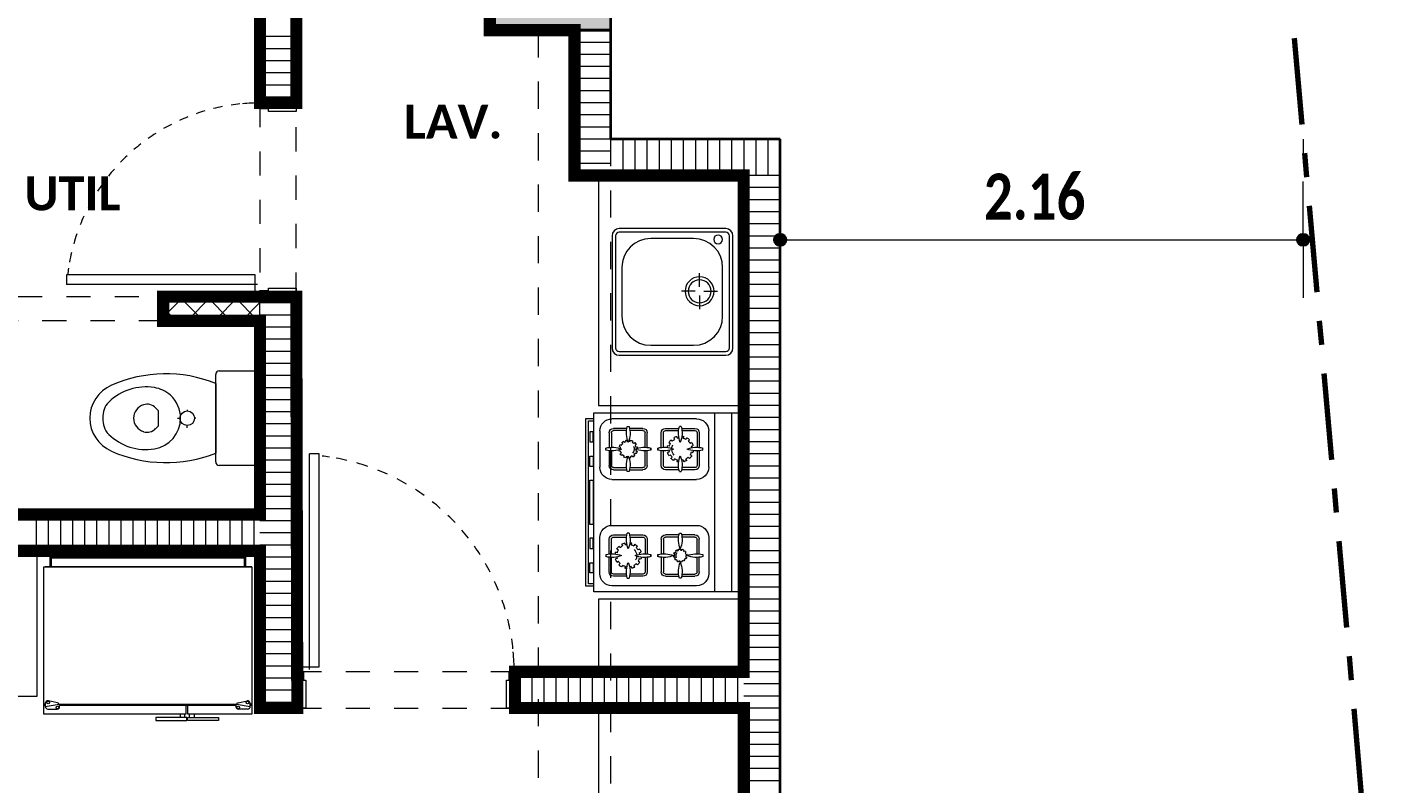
# Model space of a CAD drawing. Header units: metres. Extents: x -144 to 1000, y -717 to 29.
# Drawn here: x 751.24 to 756.86, y -552.38 to -549.25 of the extents above; entities that cross this region are included whole.
import ezdxf

# ---------------------------------------------------------------- set-up
doc = ezdxf.new("R2010")
doc.units = ezdxf.units.M
for name, pattern in [('Basculante', [0.11625, 0.075, -0.04125]), ('basculante modificado', [0.18, 0.1125, -0.0675]), ('Dash Dot 3_16_', [0.595313, 0.357187, -0.119063, 0, -0.119063]), ('Trazo', [0.45, 0.225, -0.225])]:
    doc.linetypes.add(name, pattern=pattern)
doc.layers.get('0').update_dxf_attribs({"color": 1})
doc.layers.add('00-MEDICION', color=30, linetype='Continuous')
for name, color, linetype, lineweight in [('A-ANNO-DIMS', 1, 'Continuous', 9), ('A-DETL', 1, 'Continuous', 9), ('A-DETL-GENF', 1, 'Continuous', 9), ('A-DETL-MEDM', 1, 'Continuous', 30), ('A-DOOR', 1, 'Continuous', 9), ('A-DOOR-FRAM', 1, 'Continuous', 9), ('A-DOOR-HDLN', 1, 'Trazo', 20), ('A-FLOR', 2, 'Continuous', 9), ('A-WALL', 4, 'Continuous', 9), ('G-ANNO-TEXT', 2, 'Continuous', 9), ('G-IMPT', 1, 'Continuous', 9), ('I-FURN', 2, 'Continuous', 9), ('P-SANR-FIXT', 1, 'Continuous', 9), ('S-COLS', 7, 'Continuous', 9)]:
    doc.layers.add(name, color=color, linetype=linetype, lineweight=lineweight)
doc.layers.add('A-WALL-PATT', color=7, linetype='Continuous', lineweight=35, true_color=0x9c9c9c)
doc.styles.add('Calibri_B', font='calibrib.ttf', dxfattribs={"height": 0.165})
doc.styles.add('Calibri_B_7', font='calibrib.ttf', dxfattribs={"width": 0.8, "height": 0.18})

# ---------------------------------------------------------------- blocks, each defined once
blk = doc.blocks.new('ESTUFA TIPO - 13-estufa_dwg-319792-Nivel 13')
at = {"layer": 'G-IMPT'}
for p, q in [((-2234.0276, 503.5424), (-2234.0276, 504.2824)), ((-2233.957, 503.5424), (-2233.957, 504.2824)), ((-2233.882, 504.2574), (-2233.532, 504.2574)), ((-2233.932, 504.0574), (-2233.932, 504.2074)), ((-2233.8932, 504.1999), (-2233.8932, 504.1391)), ((-2233.8842, 504.1999), (-2233.8842, 504.1398)), ((-2233.8201, 504.2179), (-2233.8752, 504.2179)), ((-2233.8214, 504.2089), (-2233.8752, 504.2089)), ((-2233.8417, 504.1795), (-2233.8378, 504.1728)), ((-2233.8266, 504.1775), (-2233.8286, 504.1849)), ((-2233.8184, 504.2253), (-2233.8106, 504.2253)), ((-2233.7537, 504.2179), (-2233.8089, 504.2179)), ((-2233.7537, 504.2089), (-2233.8076, 504.2089)), ((-2233.8024, 504.1775), (-2233.8004, 504.1849)), ((-2233.7873, 504.1795), (-2233.7912, 504.1728)), ((-2233.7447, 504.1398), (-2233.7447, 504.1999)), ((-2233.7357, 504.1391), (-2233.7357, 504.1999)), ((-2233.6782, 504.1391), (-2233.6782, 504.1999)), ((-2233.6692, 504.1398), (-2233.6692, 504.1999)), ((-2233.6602, 504.2179), (-2233.6051, 504.2179)), ((-2233.6602, 504.2089), (-2233.6064, 504.2089)), ((-2233.5956, 504.2253), (-2233.6034, 504.2253)), ((-2233.5939, 504.2179), (-2233.5387, 504.2179)), ((-2233.5926, 504.2089), (-2233.5387, 504.2089)), ((-2233.5297, 504.1999), (-2233.5297, 504.1398)), ((-2233.5207, 504.1999), (-2233.5207, 504.1391)), ((-2233.482, 504.2074), (-2233.482, 504.0574)), ((-2233.9074, 504.1285), (-2233.9074, 504.1363)), ((-2233.8932, 504.1257), (-2233.8932, 504.0649)), ((-2233.8842, 504.125), (-2233.8842, 504.0649)), ((-2233.8596, 504.1445), (-2233.867, 504.1465)), ((-2233.8596, 504.1204), (-2233.867, 504.1184)), ((-2233.8615, 504.1596), (-2233.8549, 504.1558)), ((-2233.8475, 504.1654), (-2233.8529, 504.1708)), ((-2233.7815, 504.1654), (-2233.7761, 504.1708)), ((-2233.7675, 504.1596), (-2233.7741, 504.1558)), ((-2233.7694, 504.1445), (-2233.762, 504.1465)), ((-2233.7694, 504.1204), (-2233.762, 504.1184)), ((-2233.7447, 504.0649), (-2233.7447, 504.125)), ((-2233.7357, 504.0649), (-2233.7357, 504.1257)), ((-2233.6782, 504.0649), (-2233.6782, 504.1257)), ((-2233.6692, 504.0649), (-2233.6692, 504.125)), ((-2233.631, 504.1409), (-2233.6362, 504.1423)), ((-2233.631, 504.124), (-2233.6362, 504.1226)), ((-2233.6324, 504.1514), (-2233.6278, 504.1488)), ((-2233.6226, 504.1555), (-2233.6264, 504.1593)), ((-2233.6185, 504.1654), (-2233.6158, 504.1607)), ((-2233.608, 504.164), (-2233.6093, 504.1692)), ((-2233.591, 504.164), (-2233.5897, 504.1692)), ((-2233.5805, 504.1654), (-2233.5832, 504.1607)), ((-2233.5764, 504.1555), (-2233.5726, 504.1593)), ((-2233.5666, 504.1514), (-2233.5712, 504.1488)), ((-2233.568, 504.1409), (-2233.5628, 504.1423)), ((-2233.568, 504.124), (-2233.5628, 504.1226)), ((-2233.5297, 504.125), (-2233.5297, 504.0649)), ((-2233.5207, 504.1257), (-2233.5207, 504.0649)), ((-2233.5066, 504.1285), (-2233.5066, 504.1363)), ((-2233.8615, 504.1053), (-2233.8549, 504.1091)), ((-2233.8475, 504.0994), (-2233.8529, 504.094)), ((-2233.8417, 504.0854), (-2233.8378, 504.092)), ((-2233.8266, 504.0874), (-2233.8286, 504.08)), ((-2233.8024, 504.0874), (-2233.8004, 504.08)), ((-2233.7873, 504.0854), (-2233.7912, 504.092)), ((-2233.7815, 504.0994), (-2233.7761, 504.094)), ((-2233.7675, 504.1053), (-2233.7741, 504.1091)), ((-2233.6324, 504.1134), (-2233.6278, 504.1161)), ((-2233.6226, 504.1093), (-2233.6264, 504.1055)), ((-2233.6185, 504.0995), (-2233.6158, 504.1041)), ((-2233.608, 504.1009), (-2233.6093, 504.0957)), ((-2233.591, 504.1009), (-2233.5897, 504.0957)), ((-2233.5805, 504.0995), (-2233.5832, 504.1041)), ((-2233.5764, 504.1093), (-2233.5726, 504.1055)), ((-2233.5666, 504.1134), (-2233.5712, 504.1161)), ((-2233.532, 504.0074), (-2233.882, 504.0074)), ((-2233.8752, 504.0559), (-2233.8214, 504.0559)), ((-2233.8752, 504.0469), (-2233.8201, 504.0469)), ((-2233.8106, 504.0396), (-2233.8184, 504.0396)), ((-2233.8089, 504.0469), (-2233.7537, 504.0469)), ((-2233.8076, 504.0559), (-2233.7537, 504.0559)), ((-2233.6064, 504.0559), (-2233.6602, 504.0559)), ((-2233.6051, 504.0469), (-2233.6602, 504.0469)), ((-2233.6034, 504.0396), (-2233.5956, 504.0396)), ((-2233.5387, 504.0469), (-2233.5939, 504.0469)), ((-2233.5387, 504.0559), (-2233.5926, 504.0559)), ((-2233.532, 503.8174), (-2233.882, 503.8174)), ((-2233.8106, 503.7853), (-2233.8184, 503.7853)), ((-2233.6034, 503.7853), (-2233.5956, 503.7853)), ((-2233.932, 503.7674), (-2233.932, 503.6174)), ((-2233.8932, 503.6991), (-2233.8932, 503.7599)), ((-2233.8842, 503.6998), (-2233.8842, 503.7599)), ((-2233.8752, 503.7779), (-2233.8201, 503.7779)), ((-2233.8752, 503.7689), (-2233.8214, 503.7689)), ((-2233.8089, 503.7779), (-2233.7537, 503.7779)), ((-2233.8076, 503.7689), (-2233.7537, 503.7689)), ((-2233.7447, 503.7599), (-2233.7447, 503.6998)), ((-2233.7357, 503.7599), (-2233.7357, 503.6991)), ((-2233.6782, 503.7599), (-2233.6782, 503.6991)), ((-2233.6692, 503.7599), (-2233.6692, 503.6998)), ((-2233.6051, 503.7779), (-2233.6602, 503.7779)), ((-2233.6064, 503.7689), (-2233.6602, 503.7689)), ((-2233.6325, 503.7254), (-2233.6379, 503.7308)), ((-2233.6267, 503.7395), (-2233.6228, 503.7328)), ((-2233.6116, 503.7375), (-2233.6136, 503.7449)), ((-2233.5387, 503.7779), (-2233.5939, 503.7779)), ((-2233.5387, 503.7689), (-2233.5926, 503.7689)), ((-2233.5874, 503.7375), (-2233.5854, 503.7449)), ((-2233.5723, 503.7395), (-2233.5762, 503.7328)), ((-2233.5665, 503.7254), (-2233.5611, 503.7308)), ((-2233.5297, 503.6998), (-2233.5297, 503.7599)), ((-2233.5207, 503.6991), (-2233.5207, 503.7599)), ((-2233.482, 503.6174), (-2233.482, 503.7674)), ((-2233.9074, 503.6963), (-2233.9074, 503.6885)), ((-2233.8932, 503.6249), (-2233.8932, 503.6857)), ((-2233.8842, 503.6249), (-2233.8842, 503.685)), ((-2233.8417, 503.6924), (-2233.8378, 503.6924)), ((-2233.837, 503.6985), (-2233.8407, 503.6995)), ((-2233.837, 503.6864), (-2233.8407, 503.6854)), ((-2233.838, 503.706), (-2233.8347, 503.7041)), ((-2233.838, 503.6788), (-2233.8347, 503.6808)), ((-2233.831, 503.7089), (-2233.8337, 503.7116)), ((-2233.831, 503.6759), (-2233.8337, 503.6732)), ((-2233.8281, 503.7159), (-2233.8262, 503.7126)), ((-2233.8281, 503.6689), (-2233.8262, 503.6722)), ((-2233.8205, 503.715), (-2233.8215, 503.7187)), ((-2233.8145, 503.7196), (-2233.8145, 503.7158)), ((-2233.8085, 503.715), (-2233.8075, 503.7187)), ((-2233.8009, 503.7159), (-2233.8028, 503.7126)), ((-2233.8009, 503.6689), (-2233.8028, 503.6722)), ((-2233.798, 503.7089), (-2233.7953, 503.7116)), ((-2233.798, 503.6759), (-2233.7953, 503.6732)), ((-2233.791, 503.706), (-2233.7943, 503.7041)), ((-2233.791, 503.6788), (-2233.7943, 503.6808)), ((-2233.792, 503.6985), (-2233.7883, 503.6995)), ((-2233.792, 503.6864), (-2233.7883, 503.6854)), ((-2233.7873, 503.6924), (-2233.7912, 503.6924)), ((-2233.7447, 503.685), (-2233.7447, 503.6249)), ((-2233.7357, 503.6857), (-2233.7357, 503.6249)), ((-2233.6782, 503.6857), (-2233.6782, 503.6249)), ((-2233.6692, 503.685), (-2233.6692, 503.6249)), ((-2233.6446, 503.7045), (-2233.652, 503.7065)), ((-2233.6446, 503.6804), (-2233.652, 503.6784)), ((-2233.6465, 503.7196), (-2233.6399, 503.7158)), ((-2233.5525, 503.7196), (-2233.5591, 503.7158)), ((-2233.5544, 503.7045), (-2233.547, 503.7065)), ((-2233.5544, 503.6804), (-2233.547, 503.6784)), ((-2233.5297, 503.6249), (-2233.5297, 503.685)), ((-2233.5207, 503.6249), (-2233.5207, 503.6857)), ((-2233.5066, 503.6963), (-2233.5066, 503.6885)), ((-2233.8214, 503.6159), (-2233.8752, 503.6159)), ((-2233.8205, 503.6699), (-2233.8215, 503.6662)), ((-2233.8145, 503.6653), (-2233.8145, 503.6691)), ((-2233.8085, 503.6699), (-2233.8075, 503.6662)), ((-2233.7537, 503.6159), (-2233.8076, 503.6159)), ((-2233.6602, 503.6159), (-2233.6064, 503.6159)), ((-2233.6465, 503.6653), (-2233.6399, 503.6691)), ((-2233.6325, 503.6594), (-2233.6379, 503.654)), ((-2233.6267, 503.6454), (-2233.6228, 503.652)), ((-2233.6116, 503.6474), (-2233.6136, 503.64)), ((-2233.5926, 503.6159), (-2233.5387, 503.6159)), ((-2233.5874, 503.6474), (-2233.5854, 503.64)), ((-2233.5723, 503.6454), (-2233.5762, 503.652)), ((-2233.5665, 503.6594), (-2233.5611, 503.654)), ((-2233.5525, 503.6653), (-2233.5591, 503.6691)), ((-2233.882, 503.5674), (-2233.532, 503.5674)), ((-2233.8201, 503.6069), (-2233.8752, 503.6069)), ((-2233.8184, 503.5996), (-2233.8106, 503.5996)), ((-2233.7537, 503.6069), (-2233.8089, 503.6069)), ((-2233.6602, 503.6069), (-2233.6051, 503.6069)), ((-2233.5956, 503.5996), (-2233.6034, 503.5996)), ((-2233.5939, 503.6069), (-2233.5387, 503.6069))]:
    blk.add_line(p, q, dxfattribs=at)
at = {"layer": 'G-IMPT', "flags": 128}
for points in [[(-2234.057, 504.2824), (-2234.057, 503.5424), (-2233.457, 503.5424), (-2233.457, 504.2824)], [(-2233.4538, 504.1621), (-2233.4538, 504.2041), (-2233.4404, 504.2041), (-2233.4404, 504.1621)], [(-2233.7216, 504.1363), (-2233.7216, 504.1285)], [(-2233.6924, 504.1363), (-2233.6924, 504.1285)], [(-2233.4538, 504.1027), (-2233.4538, 504.0608), (-2233.4404, 504.0608), (-2233.4404, 504.1027)], [(-2233.4543, 504.0034), (-2233.4543, 503.8215), (-2233.4409, 503.8215), (-2233.4409, 504.0034)], [(-2233.4538, 503.7221), (-2233.4538, 503.7641), (-2233.4404, 503.7641), (-2233.4404, 503.7221)], [(-2233.7216, 503.6963), (-2233.7216, 503.6885)], [(-2233.6924, 503.6885), (-2233.6924, 503.6963)], [(-2233.4538, 503.6627), (-2233.4538, 503.6208), (-2233.4404, 503.6208), (-2233.4404, 503.6627)]]:
    blk.add_lwpolyline(points, close=True, dxfattribs=at)
for points in [[(-2233.457, 503.5664), (-2233.4247, 503.5664), (-2233.4247, 504.2584), (-2233.457, 504.2584)], [(-2233.457, 503.5764), (-2233.4347, 503.5764), (-2233.4347, 504.2484), (-2233.457, 504.2484)]]:
    blk.add_lwpolyline(points, dxfattribs=at)
at = {"layer": 'G-IMPT'}
for centre, radius, start, end in [((-2233.882, 504.2074), 0.05, 90, 180), ((-2233.532, 504.2074), 0.05, 360, 90), ((-2233.8752, 504.1999), 0.018, 90, 180), ((-2233.8752, 504.1999), 0.009, 90, 180), ((-2233.8145, 504.1324), 0.0543, 120, 135), ((-2233.8145, 504.1324), 0.0467, 105, 120), ((-2233.8145, 504.1324), 0.0543, 97.1393, 105), ((-2233.7205, 504.1985), 0.1015, 164.6884, 202.146), ((-2233.9085, 504.1985), 0.1015, 337.854, 15.3116), ((-2233.8145, 504.1324), 0.0467, 75, 83.1767), ((-2233.8145, 504.1324), 0.0543, 60, 75), ((-2233.7537, 504.1999), 0.018, 0, 90), ((-2233.7537, 504.1999), 0.009, 0, 90), ((-2233.6602, 504.1999), 0.018, 90, 180), ((-2233.6602, 504.1999), 0.009, 90, 180), ((-2233.5055, 504.1985), 0.1015, 164.6884, 202.146), ((-2233.6935, 504.1985), 0.1015, 337.854, 15.3116), ((-2233.5387, 504.1999), 0.018, 0, 90), ((-2233.5387, 504.1999), 0.009, 0, 90), ((-2233.8806, 504.0385), 0.1015, 67.854, 105.3116), ((-2233.8806, 504.2264), 0.1015, 254.6884, 292.146), ((-2233.8145, 504.1324), 0.0543, 187.1393, 195), ((-2233.8145, 504.1324), 0.0543, 150, 165), ((-2233.8145, 504.1324), 0.0467, 165, 173.1767), ((-2233.8145, 504.1324), 0.0467, 195, 210), ((-2233.8145, 504.1324), 0.0467, 135, 150), ((-2233.8145, 504.1324), 0.0467, 45, 60), ((-2233.8145, 504.1324), 0.0351, 315, 355.75), ((-2233.7484, 504.0385), 0.1015, 74.6884, 112.146), ((-2233.7484, 504.0385), 0.1015, 74.6884, 112.146), ((-2233.7484, 504.2264), 0.1015, 247.854, 285.3116), ((-2233.7484, 504.2264), 0.1015, 247.854, 285.3116), ((-2233.8145, 504.1324), 0.0351, 4.25, 30), ((-2233.8145, 504.1324), 0.0543, 30, 45), ((-2233.8145, 504.1324), 0.0467, 15, 30), ((-2233.8145, 504.1324), 0.0467, 345, 353.1767), ((-2233.8145, 504.1324), 0.0543, 7.1393, 15), ((-2233.6656, 504.0385), 0.1015, 67.854, 105.3116), ((-2233.6656, 504.0385), 0.1015, 67.854, 105.3116), ((-2233.6656, 504.2264), 0.1015, 254.6884, 292.146), ((-2233.6656, 504.2264), 0.1015, 254.6884, 292.146), ((-2233.5995, 504.1324), 0.038, 165, 174.7459), ((-2233.5995, 504.1324), 0.038, 195, 210), ((-2233.5995, 504.1324), 0.038, 135, 150), ((-2233.5995, 504.1324), 0.0327, 183.1677, 195), ((-2233.5995, 504.1324), 0.0327, 150, 165), ((-2233.5995, 504.1324), 0.0245, 150, 225), ((-2233.5995, 504.1324), 0.0327, 120, 135), ((-2233.5995, 504.1324), 0.038, 105, 120), ((-2233.5995, 504.1324), 0.0327, 93.1677, 105), ((-2233.5995, 504.1324), 0.038, 75, 84.7459), ((-2233.5995, 504.1324), 0.0327, 60, 75), ((-2233.5995, 504.1324), 0.038, 45, 60), ((-2233.5995, 504.1324), 0.0327, 30, 45), ((-2233.5334, 504.0385), 0.1015, 74.6884, 112.146), ((-2233.5334, 504.2264), 0.1015, 247.854, 285.3116), ((-2233.5995, 504.1324), 0.0327, 330, 345), ((-2233.5995, 504.1324), 0.0327, 3.1677, 15), ((-2233.5995, 504.1324), 0.038, 15, 30), ((-2233.5995, 504.1324), 0.038, 345, 354.7459), ((-2233.8752, 504.0649), 0.018, 180, 270), ((-2233.8752, 504.0649), 0.009, 180, 270), ((-2233.8145, 504.1324), 0.0543, 210, 225), ((-2233.8145, 504.1324), 0.0467, 225, 240), ((-2233.8145, 504.1324), 0.0543, 240, 255), ((-2233.8145, 504.1324), 0.0467, 255, 263.1767), ((-2233.7205, 504.0663), 0.1015, 157.854, 195.3116), ((-2233.9085, 504.0663), 0.1015, 344.6884, 22.146), ((-2233.8145, 504.1324), 0.0543, 277.1393, 285), ((-2233.8145, 504.1324), 0.0467, 285, 300), ((-2233.8145, 504.1324), 0.0543, 300, 315), ((-2233.8145, 504.1324), 0.0467, 315, 330), ((-2233.8145, 504.1324), 0.0543, 330, 345), ((-2233.7537, 504.0649), 0.018, 270, 0), ((-2233.7537, 504.0649), 0.009, 270, 0), ((-2233.6602, 504.0649), 0.018, 180, 270), ((-2233.6602, 504.0649), 0.009, 180, 270), ((-2233.5995, 504.1324), 0.0327, 210, 225), ((-2233.5995, 504.1324), 0.038, 225, 240), ((-2233.5995, 504.1324), 0.0327, 240, 255), ((-2233.5995, 504.1324), 0.038, 255, 264.7459), ((-2233.5055, 504.0663), 0.1015, 157.854, 195.3116), ((-2233.6935, 504.0663), 0.1015, 344.6884, 22.146), ((-2233.5995, 504.1324), 0.0327, 273.1677, 285), ((-2233.5995, 504.1324), 0.038, 285, 300), ((-2233.5995, 504.1324), 0.0327, 300, 315), ((-2233.5995, 504.1324), 0.038, 315, 330), ((-2233.5387, 504.0649), 0.009, 270, 360), ((-2233.5387, 504.0649), 0.018, 270, 0), ((-2233.882, 504.0574), 0.05, 180, 270), ((-2233.532, 504.0574), 0.05, 270, 0), ((-2233.882, 503.7674), 0.05, 90, 180), ((-2233.7205, 503.7585), 0.1015, 164.6884, 202.146), ((-2233.9085, 503.7585), 0.1015, 337.854, 15.3116), ((-2233.5055, 503.7585), 0.1015, 164.6884, 202.146), ((-2233.6935, 503.7585), 0.1015, 337.854, 15.3116), ((-2233.532, 503.7674), 0.05, 360, 90), ((-2233.8752, 503.7599), 0.018, 90, 180), ((-2233.8752, 503.7599), 0.009, 90, 180), ((-2233.7537, 503.7599), 0.018, 0, 90), ((-2233.7537, 503.7599), 0.009, 0, 90), ((-2233.6602, 503.7599), 0.018, 90, 180), ((-2233.6602, 503.7599), 0.009, 90, 180), ((-2233.5995, 503.6924), 0.0543, 120, 135), ((-2233.5995, 503.6924), 0.0467, 105, 120), ((-2233.5995, 503.6924), 0.0543, 97.1393, 105), ((-2233.5995, 503.6924), 0.0467, 75, 83.1767), ((-2233.5995, 503.6924), 0.0543, 60, 75), ((-2233.5995, 503.6924), 0.0467, 45, 60), ((-2233.5995, 503.6924), 0.0543, 30, 45), ((-2233.5387, 503.7599), 0.018, 0, 90), ((-2233.5387, 503.7599), 0.009, 0, 90), ((-2233.8806, 503.5985), 0.1015, 67.854, 105.3116), ((-2233.8806, 503.7864), 0.1015, 254.6884, 292.146), ((-2233.8145, 503.6924), 0.0272, 165, 180), ((-2233.8145, 503.6924), 0.0272, 195, 210), ((-2233.8145, 503.6924), 0.0272, 135, 150), ((-2233.8145, 503.6924), 0.0233, 180, 195), ((-2233.8145, 503.6924), 0.0233, 150, 165), ((-2233.8145, 503.6924), 0.0233, 210, 225), ((-2233.8145, 503.6924), 0.0272, 225, 240), ((-2233.8145, 503.6924), 0.0233, 120, 135), ((-2233.8145, 503.6924), 0.0272, 105, 120), ((-2233.8145, 503.6924), 0.0233, 240, 255), ((-2233.8145, 503.6924), 0.0233, 90, 105), ((-2233.8145, 503.6924), 0.0272, 75, 90), ((-2233.8145, 503.6924), 0.0233, 60, 75), ((-2233.8145, 503.6924), 0.0233, 300, 315), ((-2233.8145, 503.6924), 0.0175, 330, 45), ((-2233.8145, 503.6924), 0.0272, 45, 60), ((-2233.8145, 503.6924), 0.0233, 30, 45), ((-2233.8145, 503.6924), 0.0272, 315, 330), ((-2233.8145, 503.6924), 0.0233, 330, 345), ((-2233.8145, 503.6924), 0.0233, 360, 15), ((-2233.8145, 503.6924), 0.0272, 15, 30), ((-2233.8145, 503.6924), 0.0272, 345, 360), ((-2233.7484, 503.5985), 0.1015, 74.6884, 112.146), ((-2233.7484, 503.5985), 0.1015, 74.6884, 112.146), ((-2233.7484, 503.7864), 0.1015, 247.854, 285.3116), ((-2233.7484, 503.7864), 0.1015, 247.854, 285.3116), ((-2233.6656, 503.5985), 0.1015, 67.854, 105.3116), ((-2233.6656, 503.5985), 0.1015, 67.854, 105.3116), ((-2233.6656, 503.7864), 0.1015, 254.6884, 292.146), ((-2233.6656, 503.7864), 0.1015, 254.6884, 292.146), ((-2233.5995, 503.6924), 0.0543, 187.1393, 195), ((-2233.5995, 503.6924), 0.0543, 150, 165), ((-2233.5995, 503.6924), 0.0467, 165, 173.1767), ((-2233.5995, 503.6924), 0.0467, 195, 210), ((-2233.5995, 503.6924), 0.0467, 135, 150), ((-2233.5995, 503.6924), 0.0351, 135, 175.75), ((-2233.5995, 503.6924), 0.0351, 184.25, 210), ((-2233.5334, 503.5985), 0.1015, 74.6884, 112.146), ((-2233.5334, 503.7864), 0.1015, 247.854, 285.3116), ((-2233.5995, 503.6924), 0.0467, 15, 30), ((-2233.5995, 503.6924), 0.0467, 345, 353.1767), ((-2233.5995, 503.6924), 0.0543, 330, 345), ((-2233.5995, 503.6924), 0.0543, 7.1393, 15), ((-2233.882, 503.6174), 0.05, 180, 270), ((-2233.8752, 503.6249), 0.018, 180, 270), ((-2233.8752, 503.6249), 0.009, 180, 270), ((-2233.7205, 503.6263), 0.1015, 157.854, 195.3116), ((-2233.8145, 503.6924), 0.0272, 255, 270), ((-2233.8145, 503.6924), 0.0233, 270, 285), ((-2233.9085, 503.6263), 0.1015, 344.6884, 22.146), ((-2233.8145, 503.6924), 0.0272, 285, 300), ((-2233.7537, 503.6249), 0.009, 270, 0), ((-2233.7537, 503.6249), 0.018, 270, 360), ((-2233.6602, 503.6249), 0.018, 180, 270), ((-2233.6602, 503.6249), 0.009, 180, 270), ((-2233.5995, 503.6924), 0.0543, 210, 225), ((-2233.5995, 503.6924), 0.0467, 225, 240), ((-2233.5995, 503.6924), 0.0543, 240, 255), ((-2233.5995, 503.6924), 0.0467, 255, 263.1767), ((-2233.5055, 503.6263), 0.1015, 157.854, 195.3116), ((-2233.6935, 503.6263), 0.1015, 344.6884, 22.146), ((-2233.5995, 503.6924), 0.0543, 277.1393, 285), ((-2233.5995, 503.6924), 0.0467, 285, 300), ((-2233.5995, 503.6924), 0.0543, 300, 315), ((-2233.5995, 503.6924), 0.0467, 315, 330), ((-2233.5387, 503.6249), 0.018, 270, 360), ((-2233.5387, 503.6249), 0.009, 270, 0), ((-2233.532, 503.6174), 0.05, 270, 0)]:
    blk.add_arc(centre, radius, start, end, dxfattribs=at)
blk = doc.blocks.new('F')
at = {"layer": 'S-COLS', "true_color": 0x5b5b5b}
h = blk.add_hatch(color=251, dxfattribs=at)
h.paths.add_polyline_path([(737.9091, -511.6194), (738.4091, -511.6194), (738.4091, -510.7194), (737.9091, -510.7194), (737.9091, -511.4434)])
h.paths.add_polyline_path([(756.2089, -511.6194), (756.2089, -510.7194), (755.7089, -510.7194), (755.7089, -511.6194), (756.1555, -511.6194)])
h.paths.add_polyline_path([(746.1091, -511.6194), (746.1091, -510.7194), (745.6091, -510.7194), (745.6091, -511.6194)])
h.paths.add_polyline_path([(737.9701, -503.9194), (738.409, -503.9194), (738.409, -503.2194), (737.909, -503.2194), (737.909, -503.9194)])
h.paths.add_polyline_path([(751.9092, -503.9194), (752.4092, -503.9194), (752.409, -500.7694), (751.9092, -500.7694), (751.9092, -503.7694)])
h.paths.add_polyline_path([(755.8092, -503.9194), (756.2092, -503.9194), (756.2092, -503.2194), (755.8092, -503.2194), (755.8092, -503.737)])
h.paths.add_polyline_path([(741.8089, -503.9194), (743.8091, -503.9194), (743.8087, -503.4194), (742.1089, -503.4194), (742.1089, -501.2694), (743.8092, -501.2694), (743.8092, -500.7694), (741.8089, -500.7694), (741.8089, -503.7722)])
h.paths.add_polyline_path([(746.1091, -503.9194), (746.1091, -503.0194), (745.6091, -503.0194), (745.6091, -503.9194), (745.7591, -503.9194)])
h.paths.add_polyline_path([(745.6092, -501.6694), (746.1092, -501.6694), (746.1092, -500.7694), (745.6092, -500.7694), (745.6092, -500.8094)])
h.paths.add_polyline_path([(737.9089, -501.4694), (738.4089, -501.4694), (738.4089, -500.7684), (737.9089, -500.7684), (737.9089, -500.8434)])
h.paths.add_polyline_path([(756.2091, -501.4694), (756.2092, -501.4694), (756.2091, -500.7684), (755.8092, -500.7694), (755.8092, -501.4694), (756.0848, -501.4694)])
h.paths.add_polyline_path([(745.6841, -492.7694), (746.1091, -492.7694), (746.1091, -491.8694), (745.6091, -491.8694), (745.6091, -492.7694)])
h.paths.add_polyline_path([(756.2091, -492.7694), (756.2091, -491.8694), (755.7091, -491.8694), (755.7091, -492.7694), (756.1341, -492.7694)])
h.paths.add_polyline_path([(739.0091, -492.1694), (739.0091, -491.6694), (738.1091, -491.6694), (738.1091, -492.1694), (738.6028, -492.1694)])
at = {"layer": 'A-DETL', "color": 7, "linetype": 'Dash Dot 3_16_', "lineweight": 70}
blk.add_line((758.6042, -487.9542), (761.0046, -515.028), dxfattribs=at)
at = {"layer": 'A-DETL', "color": 7, "linetype": 'basculante modificado'}
for p, q in [((755.9091, -492.7694), (755.9091, -500.7684)), ((756.2091, -500.7684), (756.2091, -492.7694))]:
    blk.add_line(p, q, dxfattribs=at)
at = {"layer": 'A-DETL', "color": 253, "true_color": 0xb6b6b6}
blk.add_line((759.071, -493.2194), (759.071, -493.3194), dxfattribs=at)
at = {"layer": 'A-DETL-GENF', "linetype": 'Basculante'}
for p, q in [((754.9091, -493.0697), (754.7591, -493.0697)), ((754.7591, -493.0697), (754.7591, -493.8697)), ((754.9091, -493.8697), (754.9091, -493.0697)), ((753.5591, -493.8697), (754.3591, -493.8697)), ((754.7591, -493.8697), (754.9091, -493.8697)), ((754.3591, -493.9697), (753.5591, -493.9697)), ((754.9135, -495.4194), (754.9135, -495.5694)), ((755.8135, -495.4194), (754.9135, -495.4194)), ((755.8135, -495.5694), (755.8135, -495.4194)), ((754.9135, -495.5694), (755.8135, -495.5694))]:
    blk.add_line(p, q, dxfattribs=at)
at = {"layer": 'A-DETL-MEDM'}
blk.add_line((754.3591, -493.8697), (754.3591, -493.9697), dxfattribs=at)
at = {"layer": 'A-DOOR', "lineweight": 15}
for p, q in [((753.9591, -493.7797), (753.9591, -493.8197)), ((754.7391, -493.7797), (753.9591, -493.7797)), ((754.7391, -493.8547), (754.7391, -493.7797)), ((754.7491, -493.8197), (753.9591, -493.8197)), ((754.7491, -493.8547), (754.7391, -493.8547)), ((754.7491, -493.8697), (754.7491, -493.8547)), ((755.0035, -494.5194), (754.9635, -494.5194)), ((754.9635, -495.4094), (754.9635, -494.5194)), ((755.0035, -495.3994), (755.0035, -494.5194)), ((754.9285, -495.3994), (755.0035, -495.3994)), ((754.9285, -495.4094), (754.9285, -495.3994)), ((754.9135, -495.4094), (754.9285, -495.4094))]:
    blk.add_line(p, q, dxfattribs=at)
at = {"layer": 'A-DOOR'}
for p, q in [((754.7591, -493.8697), (754.9091, -493.8697)), ((754.9135, -495.4194), (754.9135, -495.5694))]:
    blk.add_line(p, q, dxfattribs=at)
for centre, radius, start, end in [((754.7591, -493.8697), 0.8, 106.5629, 109.2191), ((754.7591, -493.8697), 0.8, 101.2538, 103.9081), ((754.7591, -493.8697), 0.8, 95.9429, 98.5991), ((754.7591, -493.8697), 0.8, 90, 95.1398), ((754.7591, -493.8697), 0.8, 117.2056, 119.8767), ((754.7591, -493.8697), 0.8, 111.8777, 114.5395), ((754.7591, -493.8697), 0.8, 122.5538, 125.2378), ((754.7591, -493.8697), 0.8, 127.9295, 130.6298), ((754.7591, -493.8697), 0.8, 133.3395, 136.0594), ((754.7591, -493.8697), 0.8, 138.7903, 141.5328), ((754.7591, -493.8697), 0.8, 144.2878, 147.0559), ((754.7591, -493.8697), 0.8, 149.8378, 152.634), ((754.7591, -493.8697), 0.8, 155.4451, 158.2717), ((754.7591, -493.8697), 0.8, 161.1143, 164.1684), ((754.7591, -493.8697), 0.8, 166.8489, 169.7418), ((754.7591, -493.8697), 0.8, 166.8489, 169.7418), ((754.7591, -493.8697), 0.8, 171.55, 173.5406), ((754.915, -495.4174), 0.8947, 81.55, 83.5406), ((754.915, -495.4174), 0.8947, 76.8489, 79.7418), ((754.915, -495.4174), 0.8947, 76.8489, 79.7418), ((754.915, -495.4174), 0.8947, 71.1143, 74.1684), ((754.915, -495.4174), 0.8947, 65.4451, 68.2717), ((754.915, -495.4174), 0.8947, 59.8378, 62.634), ((754.915, -495.4174), 0.8947, 54.2878, 57.0559), ((754.915, -495.4174), 0.8947, 48.7903, 51.5328), ((754.915, -495.4174), 0.8947, 43.3395, 46.0594), ((754.915, -495.4174), 0.8947, 37.9295, 40.6298), ((754.915, -495.4174), 0.8947, 32.5538, 35.2378), ((754.915, -495.4174), 0.8947, 27.2056, 29.8767), ((754.915, -495.4174), 0.8947, 21.8777, 24.5395), ((754.915, -495.4174), 0.8947, 16.5629, 19.2191), ((754.915, -495.4174), 0.8947, 11.2538, 13.9081), ((754.915, -495.4174), 0.8947, 5.9429, 8.5991), ((754.915, -495.4174), 0.8947, 0, 5.1398)]:
    blk.add_arc(centre, radius, start, end, dxfattribs=at)
at = {"layer": 'A-DOOR-FRAM', "lineweight": 15}
for p, q in [((754.7591, -493.0947), (754.7591, -493.0697)), ((754.7941, -493.0947), (754.7591, -493.0947)), ((754.7941, -493.1047), (754.7941, -493.0947)), ((754.9091, -493.1047), (754.7941, -493.1047)), ((754.9091, -493.0697), (754.9091, -493.1047)), ((754.7941, -493.8347), (754.9091, -493.8347)), ((754.7941, -493.8447), (754.7941, -493.8347)), ((754.9091, -493.8347), (754.9091, -493.8697)), ((754.7591, -493.8447), (754.7941, -493.8447)), ((754.7591, -493.8697), (754.7591, -493.8447)), ((754.9135, -495.4194), (754.9385, -495.4194)), ((754.9385, -495.4194), (754.9385, -495.4544)), ((754.9385, -495.4544), (754.9485, -495.4544)), ((754.9485, -495.4544), (754.9485, -495.5694)), ((755.7785, -495.4544), (755.7885, -495.4544)), ((755.7785, -495.5694), (755.7785, -495.4544)), ((755.7885, -495.4194), (755.8135, -495.4194)), ((755.7885, -495.4544), (755.7885, -495.4194)), ((754.9485, -495.5694), (754.9135, -495.5694)), ((755.8135, -495.5694), (755.7785, -495.5694))]:
    blk.add_line(p, q, dxfattribs=at)
at = {"layer": 'A-DOOR-HDLN'}
for p, q in [((754.9091, -493.0697), (754.7591, -493.0697)), ((755.8135, -495.5694), (755.8135, -495.4194))]:
    blk.add_line(p, q, dxfattribs=at)
at = {"layer": 'A-FLOR'}
for p, q in [((756.159, -493.3694), (756.159, -494.3194)), ((756.159, -494.3194), (756.759, -494.3194)), ((753.8385, -495.5197), (753.8385, -494.9197)), ((756.759, -495.1194), (756.159, -495.1194)), ((756.159, -495.1194), (756.159, -495.4194)), ((753.4591, -495.5197), (753.8385, -495.5197)), ((756.159, -495.5694), (756.159, -497.3194))]:
    blk.add_line(p, q, dxfattribs=at)
at = {"layer": 'A-WALL', "lineweight": 35}
for p, q in [((754.7591, -492.0197), (754.7591, -493.0697)), ((754.9091, -493.0697), (754.9091, -491.9947)), ((756.0591, -492.7694), (756.0591, -493.3694)), ((756.2091, -492.7694), (756.0591, -492.7694)), ((756.2091, -493.2194), (756.2091, -492.7694)), ((754.7591, -493.0697), (754.9091, -493.0697)), ((756.909, -493.2194), (756.2091, -493.2194)), ((756.909, -496.0194), (756.909, -493.2194)), ((756.0591, -493.3694), (756.759, -493.3694)), ((756.759, -493.3694), (756.759, -495.4194)), ((754.9091, -493.8697), (754.3591, -493.8697)), ((754.9091, -495.4194), (754.9091, -493.8697)), ((754.3591, -493.9697), (754.7591, -493.9697)), ((754.7591, -493.9697), (754.7591, -494.7697)), ((754.7591, -494.7697), (752.8591, -494.7697)), ((752.8591, -494.9197), (754.7591, -494.9197)), ((754.7591, -494.9197), (754.7591, -495.5694)), ((754.9135, -495.4194), (754.9091, -495.4194)), ((754.9135, -495.5694), (754.9135, -495.4194)), ((756.759, -495.4194), (755.8135, -495.4194)), ((755.8135, -495.4194), (755.8135, -495.5694)), ((754.7591, -495.5694), (754.9135, -495.5694)), ((755.8135, -495.5694), (756.759, -495.5694)), ((756.759, -495.5694), (756.759, -496.0194))]:
    blk.add_line(p, q, dxfattribs=at)
at = {"layer": 'A-WALL'}
blk.add_line((754.7591, -493.9697), (754.7591, -493.8697), dxfattribs=at)
at = {"layer": 'A-WALL-PATT', "color": 8, "lineweight": 5, "true_color": 0x727272}
for p, q in [((754.7591, -492.7945), (754.9091, -492.7945)), ((756.2091, -492.7695), (756.0591, -492.7695)), ((756.2091, -492.8195), (756.0591, -492.8195)), ((754.7591, -492.8445), (754.9091, -492.8445)), ((756.2091, -492.8695), (756.0591, -492.8695)), ((754.7591, -492.8945), (754.9091, -492.8945)), ((756.2091, -492.9195), (756.0591, -492.9195)), ((754.7591, -492.9445), (754.9091, -492.9445)), ((756.2091, -492.9695), (756.0591, -492.9695)), ((754.7591, -492.9945), (754.9091, -492.9945)), ((754.7591, -493.0445), (754.9091, -493.0445)), ((756.2091, -493.0195), (756.0591, -493.0195)), ((756.2091, -493.0695), (756.0591, -493.0695)), ((756.2091, -493.1195), (756.0591, -493.1195)), ((756.2091, -493.1695), (756.0591, -493.1695)), ((756.2091, -493.2195), (756.0591, -493.2195)), ((756.2091, -493.2695), (756.0591, -493.2695)), ((756.2587, -493.2194), (756.2587, -493.3694)), ((756.3087, -493.2194), (756.3087, -493.3694)), ((756.3587, -493.2194), (756.3587, -493.3694)), ((756.4087, -493.2194), (756.4087, -493.3694)), ((756.4587, -493.2194), (756.4587, -493.3694)), ((756.5087, -493.2194), (756.5087, -493.3694)), ((756.5587, -493.2194), (756.5587, -493.3694)), ((756.6087, -493.2194), (756.6087, -493.3694)), ((756.6587, -493.2194), (756.6587, -493.3694)), ((756.7087, -493.2194), (756.7087, -493.3694)), ((756.7587, -493.2194), (756.7587, -493.3694)), ((756.8087, -493.2194), (756.8087, -493.3694)), ((756.8587, -493.2194), (756.8587, -493.3694)), ((756.9087, -493.2194), (756.9087, -493.3694)), ((756.2091, -493.3195), (756.0591, -493.3195)), ((756.909, -493.3695), (756.759, -493.3695)), ((756.909, -493.4195), (756.759, -493.4195)), ((756.909, -493.4695), (756.759, -493.4695)), ((756.909, -493.5195), (756.759, -493.5195)), ((756.909, -493.5695), (756.759, -493.5695)), ((756.909, -493.6195), (756.759, -493.6195)), ((756.909, -493.6695), (756.759, -493.6695)), ((756.909, -493.7195), (756.759, -493.7195)), ((756.909, -493.7695), (756.759, -493.7695)), ((756.909, -493.8195), (756.759, -493.8195)), ((756.909, -493.8695), (756.759, -493.8695)), ((754.7591, -493.8945), (754.9091, -493.8945)), ((754.7591, -493.9445), (754.9091, -493.9445)), ((756.909, -493.9195), (756.759, -493.9195)), ((754.7591, -493.9945), (754.9091, -493.9945)), ((756.909, -493.9695), (756.759, -493.9695)), ((754.7591, -494.0445), (754.9091, -494.0445)), ((756.909, -494.0195), (756.759, -494.0195)), ((754.7591, -494.0945), (754.9091, -494.0945)), ((756.909, -494.0695), (756.759, -494.0695)), ((754.7591, -494.1445), (754.9091, -494.1445)), ((756.909, -494.1195), (756.759, -494.1195)), ((756.909, -494.1695), (756.759, -494.1695)), ((754.7591, -494.1945), (754.9091, -494.1945)), ((756.909, -494.2195), (756.759, -494.2195)), ((754.7591, -494.2445), (754.9091, -494.2445)), ((756.909, -494.2695), (756.759, -494.2695)), ((754.7591, -494.2945), (754.9091, -494.2945)), ((756.909, -494.3195), (756.759, -494.3195)), ((754.7591, -494.3445), (754.9091, -494.3445)), ((754.7591, -494.3945), (754.9091, -494.3945)), ((756.909, -494.3695), (756.759, -494.3695)), ((754.7591, -494.4445), (754.9091, -494.4445)), ((756.909, -494.4195), (756.759, -494.4195)), ((754.7591, -494.4945), (754.9091, -494.4945)), ((756.909, -494.4695), (756.759, -494.4695)), ((754.7591, -494.5445), (754.9091, -494.5445)), ((756.909, -494.5195), (756.759, -494.5195)), ((754.7591, -494.5945), (754.9091, -494.5945)), ((756.909, -494.5695), (756.759, -494.5695)), ((756.909, -494.6195), (756.759, -494.6195)), ((754.7591, -494.6445), (754.9091, -494.6445)), ((756.909, -494.6695), (756.759, -494.6695)), ((754.7591, -494.6945), (754.9091, -494.6945)), ((756.909, -494.7195), (756.759, -494.7195)), ((753.8341, -494.7697), (753.8341, -494.9197)), ((753.8841, -494.7697), (753.8841, -494.9197)), ((753.9341, -494.7697), (753.9341, -494.9197)), ((753.9841, -494.7697), (753.9841, -494.9197)), ((754.0341, -494.7697), (754.0341, -494.9197)), ((754.0841, -494.7697), (754.0841, -494.9197)), ((754.1341, -494.7697), (754.1341, -494.9197)), ((754.1841, -494.7697), (754.1841, -494.9197)), ((754.2341, -494.7697), (754.2341, -494.9197)), ((754.2841, -494.7697), (754.2841, -494.9197)), ((754.3341, -494.7697), (754.3341, -494.9197)), ((754.3841, -494.7697), (754.3841, -494.9197)), ((754.4341, -494.7697), (754.4341, -494.9197)), ((754.4841, -494.7697), (754.4841, -494.9197)), ((754.5341, -494.7697), (754.5341, -494.9197)), ((754.5841, -494.7697), (754.5841, -494.9197)), ((754.6341, -494.7697), (754.6341, -494.9197)), ((754.6841, -494.7697), (754.6841, -494.9197)), ((754.7341, -494.7697), (754.7341, -494.9197)), ((754.7591, -494.7445), (754.9091, -494.7445)), ((756.909, -494.7695), (756.759, -494.7695)), ((754.7591, -494.7945), (754.9091, -494.7945)), ((754.7591, -494.8445), (754.9091, -494.8445)), ((756.909, -494.8195), (756.759, -494.8195)), ((754.7591, -494.8945), (754.9091, -494.8945)), ((756.909, -494.8695), (756.759, -494.8695)), ((754.7591, -494.9445), (754.9091, -494.9445)), ((756.909, -494.9195), (756.759, -494.9195)), ((754.7591, -494.9945), (754.9091, -494.9945)), ((756.909, -494.9695), (756.759, -494.9695)), ((754.7591, -495.0445), (754.9091, -495.0445)), ((756.909, -495.0195), (756.759, -495.0195)), ((756.909, -495.0695), (756.759, -495.0695)), ((754.7591, -495.0945), (754.9091, -495.0945)), ((756.909, -495.1195), (756.759, -495.1195)), ((754.7591, -495.1445), (754.9091, -495.1445)), ((756.909, -495.1695), (756.759, -495.1695)), ((754.7591, -495.1945), (754.9091, -495.1945)), ((756.909, -495.2195), (756.759, -495.2195)), ((754.7591, -495.2445), (754.9091, -495.2445)), ((754.7591, -495.2945), (754.9091, -495.2945)), ((756.909, -495.2695), (756.759, -495.2695)), ((754.7591, -495.3445), (754.9091, -495.3445)), ((756.909, -495.3195), (756.759, -495.3195)), ((754.7591, -495.3945), (754.9091, -495.3945)), ((756.909, -495.3695), (756.759, -495.3695)), ((754.7591, -495.4445), (754.9091, -495.4445)), ((755.8337, -495.5694), (755.8337, -495.4194)), ((755.8837, -495.5694), (755.8837, -495.4194)), ((755.9337, -495.5694), (755.9337, -495.4194)), ((755.9837, -495.5694), (755.9837, -495.4194)), ((756.0337, -495.5694), (756.0337, -495.4194)), ((756.0837, -495.5694), (756.0837, -495.4194)), ((756.1337, -495.5694), (756.1337, -495.4194)), ((756.1837, -495.5694), (756.1837, -495.4194)), ((756.2337, -495.5694), (756.2337, -495.4194)), ((756.2837, -495.5694), (756.2837, -495.4194)), ((756.3337, -495.5694), (756.3337, -495.4194)), ((756.3837, -495.5694), (756.3837, -495.4194)), ((756.4337, -495.5694), (756.4337, -495.4194)), ((756.4837, -495.5694), (756.4837, -495.4194)), ((756.5337, -495.5694), (756.5337, -495.4194)), ((756.5837, -495.5694), (756.5837, -495.4194)), ((756.6337, -495.5694), (756.6337, -495.4194)), ((756.6837, -495.5694), (756.6837, -495.4194)), ((756.7337, -495.5694), (756.7337, -495.4194)), ((756.909, -495.4195), (756.759, -495.4195)), ((754.7591, -495.4945), (754.9091, -495.4945)), ((756.909, -495.4695), (756.759, -495.4695)), ((756.909, -495.5195), (756.759, -495.5195)), ((754.7591, -495.5445), (754.9091, -495.5445)), ((756.909, -495.5695), (756.759, -495.5695)), ((756.909, -495.6195), (756.759, -495.6195)), ((756.909, -495.6695), (756.759, -495.6695)), ((756.909, -495.7195), (756.759, -495.7195)), ((756.909, -495.7695), (756.759, -495.7695)), ((756.909, -495.8195), (756.759, -495.8195)), ((756.909, -495.8695), (756.759, -495.8695))]:
    blk.add_line(p, q, dxfattribs=at)
at = {"layer": 'A-WALL-PATT', "color": 8, "lineweight": 5, "true_color": 0x747474}
for p, q in [((754.3591, -493.9553), (754.4447, -493.8697)), ((754.5258, -493.9697), (754.4258, -493.8697)), ((754.4579, -493.9697), (754.5579, -493.8697)), ((754.6389, -493.9697), (754.5389, -493.8697)), ((754.571, -493.9697), (754.671, -493.8697)), ((754.752, -493.9697), (754.652, -493.8697)), ((754.4126, -493.9697), (754.3591, -493.9161)), ((754.6842, -493.9697), (754.7591, -493.8947))]:
    blk.add_line(p, q, dxfattribs=at)
at = {"layer": 'I-FURN'}
for p, q in [((753.8917, -494.9453), (754.6997, -494.9453)), ((753.8917, -494.9861), (753.8917, -494.9453)), ((753.8962, -494.9501), (753.8962, -494.9861)), ((754.6947, -494.9501), (753.8962, -494.9501)), ((754.6947, -494.9861), (754.6947, -494.9501)), ((754.6997, -494.9453), (754.6997, -494.9861)), ((753.8657, -494.9861), (754.7257, -494.9861)), ((753.8657, -495.5945), (753.8657, -494.9861)), ((754.7257, -494.9861), (753.8717, -494.9861)), ((754.7257, -494.9861), (754.7257, -495.5945)), ((753.872, -495.5536), (753.8657, -495.5536)), ((753.872, -495.5585), (753.8657, -495.5585)), ((753.872, -495.5503), (753.872, -495.5626)), ((753.872, -495.5626), (753.9294, -495.5536)), ((753.8828, -495.5734), (753.9206, -495.5734)), ((753.9217, -495.5473), (753.885, -495.5397)), ((753.9294, -495.5536), (754.6615, -495.5536)), ((753.9311, -495.5601), (753.93, -495.5553)), ((754.6602, -495.5585), (753.9308, -495.5585)), ((754.4527, -495.5585), (754.4527, -495.5945)), ((754.4609, -495.5945), (754.4609, -495.5585)), ((754.6598, -495.5601), (754.661, -495.5553)), ((754.6615, -495.5536), (754.719, -495.5626)), ((754.6693, -495.5473), (754.706, -495.5397)), ((754.7082, -495.5734), (754.6703, -495.5734)), ((754.719, -495.5626), (754.719, -495.5503)), ((754.7257, -495.5536), (754.719, -495.5536)), ((754.7257, -495.5585), (754.719, -495.5585)), ((754.4527, -495.5945), (753.8657, -495.5945)), ((754.457, -495.6081), (754.3289, -495.6081)), ((754.3289, -495.6081), (754.3289, -495.6209)), ((754.3289, -495.6209), (754.457, -495.6209)), ((754.4287, -495.5945), (754.4287, -495.6081)), ((754.4482, -495.6081), (754.4482, -495.5945)), ((754.457, -495.6209), (754.457, -495.6081)), ((754.4593, -495.6081), (754.5874, -495.6081)), ((754.4593, -495.6209), (754.4593, -495.6081)), ((754.5874, -495.6209), (754.4593, -495.6209)), ((754.7257, -495.5945), (754.4609, -495.5945)), ((754.468, -495.6081), (754.468, -495.5945)), ((754.4876, -495.5945), (754.4876, -495.6081)), ((754.5874, -495.6081), (754.5874, -495.6209))]:
    blk.add_line(p, q, dxfattribs=at)
for centre in [(753.8838, -495.5467), (753.9222, -495.5671), (754.6687, -495.5671), (754.7072, -495.5467)]:
    blk.add_circle(centre, 0.00571, dxfattribs=at)
for centre, start, end in [((753.8828, -495.5503), 78.2918, 180), ((753.8828, -495.5626), 180, 270), ((753.9206, -495.5626), 270, 13.6763), ((753.9195, -495.5579), 13.6763, 78.2918), ((754.6703, -495.5626), 166.3237, 270), ((754.6714, -495.5579), 101.7082, 166.3237), ((754.7082, -495.5503), 0, 101.7082), ((754.7082, -495.5626), 270, 0)]:
    blk.add_arc(centre, 0.0108, start, end, dxfattribs=at)
at = {"layer": 'P-SANR-FIXT'}
for p, q in [((756.6842, -493.5887), (756.2442, -493.5887)), ((756.6842, -493.6037), (756.2442, -493.6037)), ((756.2142, -493.6187), (756.2142, -494.0819)), ((756.2292, -493.6187), (756.2292, -494.0819)), ((756.5514, -493.6298), (756.3746, -493.6298)), ((756.6992, -494.0819), (756.6992, -493.6187)), ((756.7142, -494.0819), (756.7142, -493.6187)), ((756.2546, -493.7498), (756.2546, -493.9508)), ((756.5763, -493.8297), (756.5763, -493.7732)), ((756.6714, -493.9508), (756.6714, -493.7498)), ((756.5582, -493.8477), (756.5018, -493.8477)), ((756.5763, -493.8658), (756.5763, -493.9222)), ((756.5943, -493.8477), (756.6508, -493.8477)), ((756.2442, -494.0969), (756.6842, -494.0969)), ((756.2442, -494.1119), (756.6842, -494.1119)), ((756.3746, -494.0708), (756.5514, -494.0708)), ((754.5762, -494.372), (754.5762, -494.1916)), ((754.5762, -494.2281), (754.5762, -494.516)), ((754.5912, -494.1766), (754.7435, -494.1766)), ((754.7585, -494.1916), (754.7585, -494.5525)), ((754.7585, -494.2252), (754.7585, -494.372)), ((754.3403, -494.3413), (754.3279, -494.3289)), ((754.3403, -494.4028), (754.3403, -494.3413)), ((754.4585, -494.337), (754.4585, -494.342)), ((754.4185, -494.372), (754.4285, -494.372)), ((754.4935, -494.372), (754.4885, -494.372)), ((754.5762, -494.5525), (754.5762, -494.372)), ((754.7585, -494.372), (754.7585, -494.5189)), ((754.3279, -494.4152), (754.3403, -494.4028)), ((754.4585, -494.412), (754.4585, -494.402)), ((754.7435, -494.5675), (754.5912, -494.5675))]:
    blk.add_line(p, q, dxfattribs=at)
blk.add_circle((754.4585, -494.372), 0.03, dxfattribs=at)
for centre, radius, start, end in [((756.2442, -493.6187), 0.03, 90, 180), ((756.2442, -493.6187), 0.015, 90, 180), ((756.6842, -493.6187), 0.03, 0, 90), ((756.6842, -493.6187), 0.015, 0, 90), ((756.3746, -493.7498), 0.12, 90, 180), ((756.5514, -493.7498), 0.12, 0, 90), ((756.6525, -493.6335), 0.0181, 90, 270), ((756.6525, -493.6335), 0.0181, 270, 90), ((756.5763, -493.8477), 0.0599, 90, 270), ((756.5763, -493.8477), 0.0474, 90, 270), ((756.5763, -493.8477), 0.0599, 270, 90), ((756.5763, -493.8477), 0.0474, 270, 90), ((756.3746, -493.9508), 0.12, 180, 270), ((756.5514, -493.9508), 0.12, 270, 0), ((756.2442, -494.0819), 0.03, 180, 270), ((756.2442, -494.0819), 0.015, 180, 270), ((756.6842, -494.0819), 0.015, 270, 0), ((756.6842, -494.0819), 0.03, 270, 0), ((754.3703, -494.7471), 0.5584, 68.3591, 113.7969), ((754.5912, -494.1916), 0.015, 90, 180), ((754.7435, -494.1916), 0.015, 0, 90), ((754.2055, -494.3734), 0.15, 113.7969, 179.4689), ((754.2881, -494.4625), 0.2199, 80.9061, 134.3974), ((754.3026, -494.372), 0.1282, 47.5547, 80.9061), ((754.3026, -494.372), 0.1282, 359.9985, 47.5547), ((754.1914, -494.3637), 0.0816, 134.3974, 185.8355), ((754.295, -494.372), 0.0581, 107.1829, 252.8135), ((754.2926, -494.3643), 0.05, 45, 107.1829), ((754.2055, -494.3707), 0.15, 180.5311, 246.2031), ((754.1914, -494.3803), 0.0816, 174.1645, 225.6026), ((754.3026, -494.372), 0.1282, 279.0939, 0.0015), ((754.2881, -494.2815), 0.2199, 225.6026, 279.0939), ((754.2926, -494.3798), 0.05, 252.8135, 315), ((754.3703, -493.997), 0.5584, 246.2031, 291.6409), ((754.5912, -494.5525), 0.015, 180, 270), ((754.7435, -494.5525), 0.015, 270, 0)]:
    blk.add_arc(centre, radius, start, end, dxfattribs=at)
at = {"layer": 'S-COLS', "lineweight": 35}
for p, q in [((756.2091, -492.7694), (756.2091, -491.8694)), ((755.7091, -491.9947), (755.7091, -492.7694)), ((755.7091, -492.7694), (756.2091, -492.7694))]:
    blk.add_line(p, q, dxfattribs=at)
at = {"extrusion": (0, 0, -1), "zscale": -1}
blk.add_blockref('ESTUFA TIPO - 13-estufa_dwg-319792-Nivel 13', (1477.3181, -998.6319), dxfattribs=at)
at = {"layer": 'G-ANNO-TEXT', "style": 'Calibri_B'}
for s, p in [('LAV.', (755.3539, -493.2167)), ('CTO. UTIL', (753.3125, -493.5134))]:
    blk.add_text(s, height=0.14, dxfattribs=at).set_placement(p)
blk = doc.blocks.new('OOOO')
at = {"layer": 'A-ANNO-DIMS', "lineweight": 25, "true_color": 0x0000ff}
h = blk.add_hatch(color=5, dxfattribs=at)
edge = h.paths.add_edge_path()
edge.add_arc((615.2859, -493.59), 0.025, 0, 360)
h = blk.add_hatch(color=5, dxfattribs=at)
edge = h.paths.add_edge_path()
edge.add_arc((617.4479, -493.59), 0.025, 0, 360)
at = {"layer": 'A-ANNO-DIMS', "color": 5, "true_color": 0x0000ff}
for p, q in [((615.2859, -493.59), (615.2859, -493.35)), ((617.4479, -493.59), (617.4479, -493.35)), ((615.2859, -493.59), (617.4479, -493.59)), ((615.2859, -493.59), (615.2859, -493.83)), ((617.4479, -493.59), (617.4479, -493.83))]:
    blk.add_line(p, q, dxfattribs=at)
at = {"layer": 'A-ANNO-DIMS', "color": 5, "lineweight": 25, "true_color": 0x0000ff}
for centre in [(615.2859, -493.59), (617.4479, -493.59)]:
    blk.add_circle(centre, 0.025, dxfattribs=at)
at = {"layer": 'A-ANNO-DIMS', "color": 5, "true_color": 0x0000ff, "insert": (616.1285, -493.3167), "char_height": 0.19, "width": 0.572076, "attachment_point": 1, "line_spacing_factor": 1.158048, "style": 'Calibri_B_7'}
blk.add_mtext('2.16', dxfattribs=at)

msp = doc.modelspace()

# ---------------------------------------------------------------- linework, layer by layer
at = {"layer": '00-MEDICION', "const_width": 0.05}
for points in [[(753.1508, -548.5143), (753.1508, -549.264), (753.5008, -549.264), (753.5008, -549.864), (754.2004, -549.864), (754.2004, -551.914), (753.2754, -551.914), (753.2551, -551.914), (753.2551, -552.064), (754.2007, -552.064), (754.2007, -553.8141), (753.5008, -553.8141), (753.5008, -554.269), (753.6508, -554.269), (753.6508, -553.964), (754.3507, -553.964), (754.3507, -553.4641), (755.1009, -553.4641), (755.1009, -557.263), (753.6508, -557.263), (753.6508, -556.669), (753.5008, -556.669), (753.5008, -557.263), (746.1508, -557.263)], [(752.2008, -548.5143), (752.2008, -549.5643), (752.3508, -549.5643), (752.3508, -548.5143)], [(750.3008, -551.4143), (752.2008, -551.4143), (752.2008, -552.064), (752.3551, -552.064), (752.3508, -550.3643), (751.8008, -550.3643), (751.8008, -550.4643), (752.2008, -550.4643), (752.2008, -551.2643), (750.3008, -551.264)]]:
    msp.add_lwpolyline(points, dxfattribs=at)

# ---------------------------------------------------------------- block references
at = {"color": 3}
for name, p in [('F', (-2.5583, -56.4946)), ('OOOO', (139.0648, -56.5395))]:
    msp.add_blockref(name, p, dxfattribs=at)

doc.saveas('drawing.dxf')
